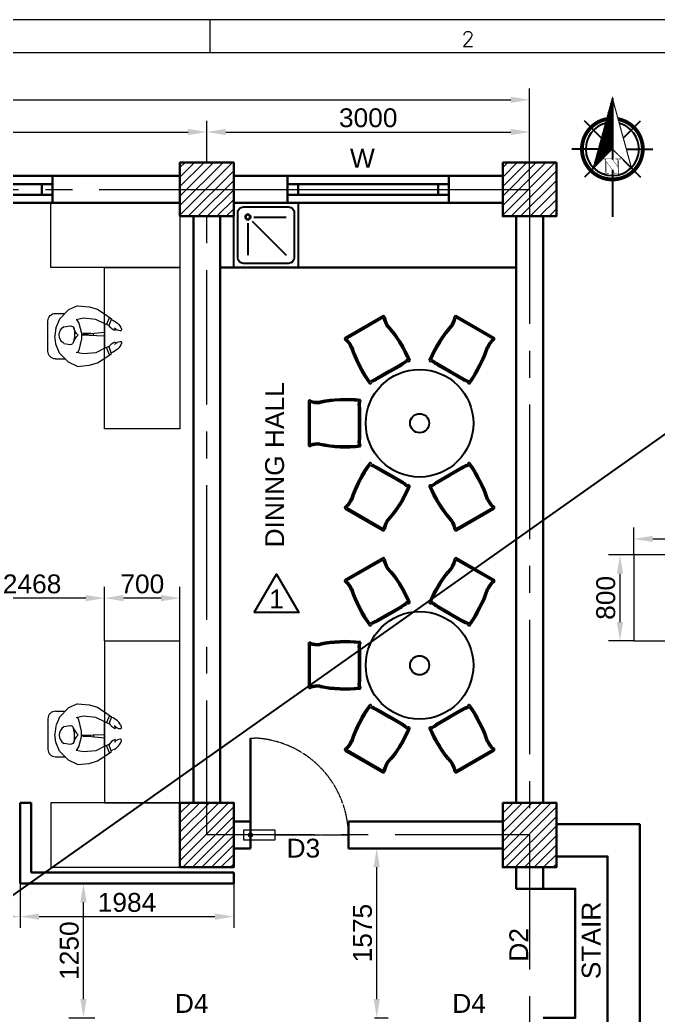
# Model space of a CAD drawing. Header units: millimetres. Extents: x 131588 to 160612, y -172852 to -151297.
# Drawn here: x 149172 to 155104, y -160547 to -151297 of the extents above; entities that cross this region are included whole.
import ezdxf
from ezdxf.enums import TextEntityAlignment as Align

# ---------------------------------------------------------------- set-up
doc = ezdxf.new("R2010")
doc.units = ezdxf.units.MM
doc.header["$MEASUREMENT"] = 0
doc.linetypes.add('CENTER', pattern=[2, 1.25, -0.25, 0.25, -0.25])
doc.linetypes.add('DASHED2', pattern=[0.375, 0.25, -0.125])
doc.layers.get('0').update_dxf_attribs({"color": 255, "lineweight": 25})
for name, color, linetype in [('ceco.net 1', 7, 'Continuous'), ('ceco.net 142', 7, 'Continuous'), ('ceco.net 367', 7, 'Continuous'), ('H', 7, 'Continuous')]:
    doc.layers.add(name, color=color, linetype=linetype)
for name, color, linetype, lineweight in [('CEN-1', 1, 'CENTER', 18), ('DIM', 7, 'Continuous', 20), ('DIMENSION', 84, 'Continuous', 15), ('DIMLINE', 10, 'Continuous', 18), ('GLASS', 145, 'Continuous', 5), ('MAIN', 3, 'Continuous', 30), ('MAIN-4', 6, 'Continuous', 30), ('SEC', 253, 'Continuous', 15), ('TEXT', 4, 'Continuous', 13), ('TEXT-1', 7, 'Continuous', 20)]:
    doc.layers.add(name, color=color, linetype=linetype, lineweight=lineweight)
doc.styles.add('ROMANS', font='romans.shx')
doc.styles.get("Standard").update_dxf_attribs({"font": ''})
doc.styles.get('Standard').set_extended_font_data('Arial')
doc.dimstyles.new('DIM-50', dxfattribs={"dimscale": 50, "dimtxt": 2.5, "dimasz": 2.5, "dimexe": 1.5, "dimexo": 0.05, "dimgap": 0.6, "dimtad": 1, "dimzin": 9, "dimdsep": 46, "dimtxsty": 'Standard', "dimcen": 0, "dimclrd": 32, "dimclre": 32, "dimadec": 0, "dimazin": 0, "dimtp": 0.1, "dimtm": 0.1, "dimtfac": 0.71, "dimtofl": 0, "dimtmove": 1, "dimatfit": 3, "dimfxl": 1, "dimtolj": 1, "dimtzin": 7, "dimlwd": -1, "dimlwe": -1, "dimarcsym": 1})
doc.dimstyles.new('DIM-50$0', dxfattribs={"dimscale": 50, "dimtxt": 2.5, "dimasz": 2.5, "dimexe": 1.5, "dimexo": 0.05, "dimgap": 0.6, "dimtad": 1, "dimzin": 9, "dimdsep": 46, "dimtxsty": 'Standard', "dimcen": 0, "dimclrd": 32, "dimclre": 32, "dimadec": 0, "dimazin": 0, "dimtp": 0.1, "dimtm": 0.1, "dimtfac": 0.71, "dimtofl": 0, "dimtmove": 1, "dimatfit": 3, "dimfxl": 1, "dimtolj": 1, "dimtzin": 7, "dimlwd": -1, "dimlwe": -1, "dimarcsym": 1})

# ---------------------------------------------------------------- blocks, each defined once
blk = doc.blocks.new('*D521')
at = {"layer": 'Defpoints', "color": 0, "ltscale": 100, "transparency": 16777216}
for p in [(150909.6, -152338.7), (145241.6, -152622.3), (150909.6, -152622.3)]:
    blk.add_point(p, dxfattribs=at)
at = {"layer": 'DIMLINE', "color": 32, "linetype": 'ByBlock', "ltscale": 100, "transparency": 16777216}
for p, q in [((145241.6, -152618.8), (145241.6, -152233.7)), ((150909.6, -152618.8), (150909.6, -152233.7)), ((145416.6, -152338.7), (150734.6, -152338.7))]:
    blk.add_line(p, q, dxfattribs=at)
at = {"layer": 'DIMLINE', "color": 32, "ltscale": 100, "transparency": 16777216}
for points in [[(145416.6, -152309.5), (145416.6, -152367.9), (145241.6, -152338.7)], [(150734.6, -152309.5), (150734.6, -152367.9), (150909.6, -152338.7)]]:
    blk.add_solid(points, dxfattribs=at)
at = {"layer": 'DIMLINE', "color": 0, "ltscale": 100, "transparency": 16777216, "insert": (148075.6, -152207.4), "char_height": 175, "attachment_point": 5}
blk.add_mtext('\\A1;5668', dxfattribs=at)
blk = doc.blocks.new('*D522')
at = {"layer": 'Defpoints', "color": 0, "ltscale": 100, "transparency": 16777216}
for p in [(153909.6, -152338.7), (150909.6, -152622.3), (153909.6, -152622.3)]:
    blk.add_point(p, dxfattribs=at)
at = {"layer": 'DIMLINE', "color": 32, "linetype": 'ByBlock', "ltscale": 100, "transparency": 16777216}
for p, q in [((150909.6, -152618.8), (150909.6, -152233.7)), ((153909.6, -152618.8), (153909.6, -152233.7)), ((151084.6, -152338.7), (153734.6, -152338.7))]:
    blk.add_line(p, q, dxfattribs=at)
at = {"layer": 'DIMLINE', "color": 32, "ltscale": 100, "transparency": 16777216}
for points in [[(151084.6, -152309.5), (151084.6, -152367.9), (150909.6, -152338.7)], [(153734.6, -152309.5), (153734.6, -152367.9), (153909.6, -152338.7)]]:
    blk.add_solid(points, dxfattribs=at)
at = {"layer": 'DIMLINE', "color": 0, "ltscale": 100, "transparency": 16777216, "insert": (152409.6, -152207.3), "char_height": 175, "attachment_point": 5}
blk.add_mtext('\\A1;3000', dxfattribs=at)
blk = doc.blocks.new('A4 SHEET')
at = {"layer": 'DIM'}
for p, q in [((15345.06, 1232.71), (13489.34, 1232.71)), ((14726.49, 1232.71), (14726.49, 1213.41)), ((13509.22, 1213.41), (15322.97, 1213.41))]:
    blk.add_line(p, q, dxfattribs=at)
at = {"layer": 'DIM', "style": 'ROMANS'}
blk.add_text('2', height=8.84, dxfattribs=at).set_placement((14876.18, 1214.33), align=Align.BOTTOM_LEFT)
blk = doc.blocks.new('*D538')
at = {"layer": 'Defpoints', "color": 0, "ltscale": 100, "transparency": 16777216}
for p in [(153909.6, -152039.3), (133909.6, -152872.3), (153909.6, -152872.3)]:
    blk.add_point(p, dxfattribs=at)
at = {"layer": 'DIMLINE', "color": 32, "linetype": 'ByBlock', "ltscale": 100, "transparency": 16777216}
for p, q in [((133909.6, -152868.8), (133909.6, -151934.3)), ((153909.6, -152868.8), (153909.6, -151934.3)), ((134084.6, -152039.3), (153734.6, -152039.3))]:
    blk.add_line(p, q, dxfattribs=at)
at = {"layer": 'DIMLINE', "color": 32, "ltscale": 100, "transparency": 16777216}
for points in [[(134084.6, -152010.1), (134084.6, -152068.5), (133909.6, -152039.3)], [(153734.6, -152010.1), (153734.6, -152068.5), (153909.6, -152039.3)]]:
    blk.add_solid(points, dxfattribs=at)
at = {"layer": 'DIMLINE', "color": 0, "ltscale": 100, "transparency": 16777216, "insert": (143909.6, -151908), "char_height": 175, "attachment_point": 5}
blk.add_mtext('\\A1;20000', dxfattribs=at)
blk = doc.blocks.new('*X518')
at = {"color": 0}
for p, q in [((146.95, -410.95), (147.62, -410.29)), ((147.15, -410.22), (147.62, -409.76)), ((147.35, -409.49), (147.62, -409.23)), ((147.55, -408.76), (147.62, -408.7)), ((145.96, -414.6), (147.62, -412.94)), ((146.16, -413.87), (147.62, -412.41)), ((146.36, -413.14), (147.62, -411.88)), ((146.55, -412.41), (147.62, -411.35)), ((146.75, -411.68), (147.62, -410.82)), ((144.96, -418.25), (147.62, -415.59)), ((145.16, -417.52), (147.62, -415.06)), ((145.36, -416.79), (147.62, -414.53)), ((145.56, -416.06), (147.62, -414)), ((145.76, -415.33), (147.62, -413.47)), ((143.96, -421.9), (147.62, -418.24)), ((144.16, -421.17), (147.62, -417.71)), ((144.36, -420.44), (147.62, -417.18)), ((144.56, -419.71), (147.62, -416.65)), ((144.76, -418.98), (147.62, -416.12)), ((142.96, -425.55), (147.62, -420.89)), ((143.16, -424.82), (147.62, -420.36)), ((143.36, -424.09), (147.62, -419.83)), ((143.56, -423.36), (147.62, -419.3)), ((143.76, -422.63), (147.62, -418.77)), ((142.76, -426.28), (147.62, -421.42))]:
    blk.add_line(p, q, dxfattribs=at)
blk = doc.blocks.new('*D547')
at = {"layer": 'Defpoints', "color": 0, "ltscale": 100, "transparency": 16777216}
for p in [(156379.2, -156120.7), (154879.2, -156268.8), (156379.2, -156268.8)]:
    blk.add_point(p, dxfattribs=at)
at = {"layer": 'DIMLINE', "color": 32, "linetype": 'ByBlock', "ltscale": 100, "transparency": 16777216}
for p, q in [((154879.2, -156265.3), (154879.2, -156015.7)), ((156379.2, -156265.3), (156379.2, -156015.7)), ((155054.2, -156120.7), (156204.2, -156120.7))]:
    blk.add_line(p, q, dxfattribs=at)
at = {"layer": 'DIMLINE', "color": 32, "ltscale": 100, "transparency": 16777216}
for points in [[(155054.2, -156091.5), (155054.2, -156149.8), (154879.2, -156120.7)], [(156204.2, -156091.5), (156204.2, -156149.8), (156379.2, -156120.7)]]:
    blk.add_solid(points, dxfattribs=at)
at = {"layer": 'DIMLINE', "color": 0, "ltscale": 100, "transparency": 16777216, "insert": (155629.2, -155989.3), "char_height": 175, "attachment_point": 5}
blk.add_mtext('\\A1;1500', dxfattribs=at)
blk = doc.blocks.new('*D548')
at = {"layer": 'Defpoints', "color": 0, "ltscale": 100, "transparency": 16777216}
for p in [(154879.2, -156268.8), (154749.9, -157068.8), (154879.2, -157068.8)]:
    blk.add_point(p, dxfattribs=at)
at = {"layer": 'DIMLINE', "color": 32, "linetype": 'ByBlock', "ltscale": 100, "transparency": 16777216}
for p, q in [((154875.7, -156268.8), (154644.9, -156268.8)), ((154749.9, -156443.8), (154749.9, -156893.8)), ((154875.7, -157068.8), (154644.9, -157068.8))]:
    blk.add_line(p, q, dxfattribs=at)
at = {"layer": 'DIMLINE', "color": 32, "ltscale": 100, "transparency": 16777216}
for points in [[(154720.7, -156443.8), (154779.1, -156443.8), (154749.9, -156268.8)], [(154720.7, -156893.8), (154779.1, -156893.8), (154749.9, -157068.8)]]:
    blk.add_solid(points, dxfattribs=at)
at = {"layer": 'DIMLINE', "color": 0, "ltscale": 100, "transparency": 16777216, "insert": (154618.5, -156668.8), "char_height": 175, "attachment_point": 5, "rotation": 90}
blk.add_mtext('\\A1;800', dxfattribs=at)
blk = doc.blocks.new('rr')
at = {"layer": 'TEXT', "color": 7}
for p, q in [((298029.1, -105617.9), (298123, -105617.9)), ((298149.9, -105587.7), (298068.3, -105672.4)), ((298235, -105548.2), (298149.9, -105587.7)), ((298235, -105548.2), (298341.6, -105557.9)), ((298341.6, -105557.9), (298418.6, -105581.4)), ((298418.6, -105581.4), (298506.5, -105637.9)), ((297958.6, -105688.4), (297958.6, -105970.4)), ((298068.3, -105672.4), (298033.7, -105754.1)), ((298289.8, -105664.6), (298220.6, -105678.7)), ((298246.6, -105697.8), (298234.7, -105675.9)), ((298270.2, -105803), (298246.6, -105697.8)), ((298406, -105675.6), (298289.8, -105664.6)), ((298487.7, -105716.4), (298406, -105675.6)), ((298486.5, -105944.6), (298486.5, -105715.8)), ((298525.4, -105733.7), (298487.7, -105716.4)), ((298532, -105656.1), (298504, -105723.9)), ((298506.5, -105637.9), (298550.5, -105669.3)), ((298550.5, -105669.3), (298525.4, -105733.7)), ((298033.7, -105756.4), (298023.5, -105832.5)), ((298108.2, -105761), (298170.1, -105750.9)), ((298170.1, -105750.9), (298189.2, -105757.2)), ((298270.2, -105856.3), (298270.2, -105803)), ((298033.7, -105908.6), (298023.5, -105832.5)), ((298068.3, -105987.9), (298033.7, -105906.3)), ((298246.6, -105948.9), (298270.2, -105856.3)), ((298270.2, -105841.1), (298486.5, -105833.1)), ((298270.2, -105843.2), (298486.5, -105865.6)), ((298358.6, -105852.9), (298285, -105852.9)), ((298381.6, -105837), (298381.6, -105854.8)), ((298150, -106072.7), (298068.3, -105987.9)), ((298108.2, -105915.2), (298170.1, -105925.3)), ((298170.1, -105925.3), (298197.6, -105916.1)), ((298289.8, -105995.8), (298220.6, -105981.7)), ((298224.9, -105982.5), (298246.6, -105948.9)), ((298406, -105984.8), (298289.8, -105995.8)), ((298487.7, -105944), (298406, -105984.8)), ((298525.4, -105926.7), (298487.7, -105944)), ((298532, -106004.3), (298504, -105936.5)), ((298506.5, -106022.5), (298550.5, -105991.1)), ((298550.5, -105991.1), (298525.4, -105926.7)), ((298029.1, -106040.8), (298117, -106040.8)), ((298235, -106112.1), (298150, -106072.7)), ((298341.6, -106102.5), (298418.6, -106079)), ((298418.6, -106079), (298506.5, -106022.5)), ((298235, -106112.1), (298341.6, -106102.5))]:
    blk.add_line(p, q, dxfattribs=at)
for centre, major_axis, start_param, end_param in [((298029.1, -105688.4), (49.8, 49.8), 0.785398, 2.356194), ((298619.9, -105679.3), (73.6, 73.6), 2.838638, 3.585677), ((298505.1, -105816.7), (104.9, 104.9), -0.421869, 0.489767), ((298154.8, -105840.4), (63.7, -63.7), 2.898963, 4.955018), ((297965.9, -105848.8), (170.6, 170.6), -1.068373, -0.39635), ((298370.9, -105697.4), (135.1, 135.1), 2.703582, 3.183333), ((298571.7, -105768), (11.6, 11.6), -1.392775, 0.371356), ((298637.4, -105702), (55.2, 55.2), 3.067512, 3.856448), ((298632.8, -105768.2), (8.31, 8.31), 3.856448, 5.861316), ((298314.8, -105930.8), (83.5, 83.5), 1.454362, 2.231901), ((298619, -105978.6), (73.6, -73.6), 2.697508, 3.444547), ((298504.2, -105841.1), (104.9, -104.9), 5.793418, 6.705054), ((298636.5, -105955.9), (55.2, -55.2), 2.426738, 3.215673), ((298570.7, -105889.9), (11.6, -11.6), 5.911829, 7.67596), ((298631.8, -105889.7), (8.31, -8.31), 0.421869, 2.426738), ((298029.1, -105970.4), (49.8, -49.8), 3.926991, 5.497787)]:
    blk.add_ellipse(centre, major_axis=major_axis, ratio=1, start_param=start_param, end_param=end_param, dxfattribs=at)
blk = doc.blocks.new('*D556')
at = {"layer": 'Defpoints', "color": 0, "ltscale": 100, "transparency": 16777216}
for p in [(148275.6, -159322.3), (149175.6, -159322.3), (149175.6, -159631.5)]:
    blk.add_point(p, dxfattribs=at)
at = {"layer": 'DIMLINE', "color": 32, "linetype": 'ByBlock', "ltscale": 100, "transparency": 16777216}
for p, q in [((148275.6, -159325.8), (148275.6, -159736.5)), ((149175.6, -159325.8), (149175.6, -159736.5)), ((148450.6, -159631.5), (149000.6, -159631.5))]:
    blk.add_line(p, q, dxfattribs=at)
at = {"layer": 'DIMLINE', "color": 32, "ltscale": 100, "transparency": 16777216}
for points in [[(148450.6, -159602.3), (148450.6, -159660.7), (148275.6, -159631.5)], [(149000.6, -159602.3), (149000.6, -159660.7), (149175.6, -159631.5)]]:
    blk.add_solid(points, dxfattribs=at)
at = {"layer": 'DIMLINE', "color": 0, "ltscale": 100, "transparency": 16777216, "insert": (148725.6, -159500.1), "char_height": 175, "attachment_point": 5}
blk.add_mtext('\\A1;900', dxfattribs=at)
blk = doc.blocks.new('*D561')
at = {"layer": 'Defpoints', "color": 0, "ltscale": 100, "transparency": 16777216}
for p in [(149175.6, -159322.3), (151159.6, -159322.3), (151159.6, -159631.5)]:
    blk.add_point(p, dxfattribs=at)
at = {"layer": 'DIMLINE', "color": 32, "linetype": 'ByBlock', "ltscale": 100, "transparency": 16777216}
for p, q in [((149175.6, -159325.8), (149175.6, -159736.5)), ((151159.6, -159325.8), (151159.6, -159736.5)), ((149350.6, -159631.5), (150984.6, -159631.5))]:
    blk.add_line(p, q, dxfattribs=at)
at = {"layer": 'DIMLINE', "color": 32, "ltscale": 100, "transparency": 16777216}
for points in [[(149350.6, -159602.3), (149350.6, -159660.7), (149175.6, -159631.5)], [(150984.6, -159602.3), (150984.6, -159660.7), (151159.6, -159631.5)]]:
    blk.add_solid(points, dxfattribs=at)
at = {"layer": 'DIMLINE', "color": 0, "ltscale": 100, "transparency": 16777216, "insert": (150167.6, -159500.1), "char_height": 175, "attachment_point": 5}
blk.add_mtext('\\A1;1984', dxfattribs=at)
blk = doc.blocks.new('*D564')
at = {"layer": 'Defpoints', "color": 0, "ltscale": 100, "transparency": 16777216}
for p in [(149959.6, -156670.9), (149959.6, -157072.3), (150659.6, -157072.3)]:
    blk.add_point(p, dxfattribs=at)
at = {"layer": 'DIMLINE', "color": 32, "linetype": 'ByBlock', "ltscale": 100, "transparency": 16777216}
for p, q in [((149959.6, -157068.8), (149959.6, -156565.9)), ((150659.6, -157068.8), (150659.6, -156565.9)), ((150484.6, -156670.9), (150134.6, -156670.9))]:
    blk.add_line(p, q, dxfattribs=at)
at = {"layer": 'DIMLINE', "color": 32, "ltscale": 100, "transparency": 16777216}
for points in [[(150134.6, -156641.7), (150134.6, -156700.1), (149959.6, -156670.9)], [(150484.6, -156641.7), (150484.6, -156700.1), (150659.6, -156670.9)]]:
    blk.add_solid(points, dxfattribs=at)
at = {"layer": 'DIMLINE', "color": 0, "ltscale": 100, "transparency": 16777216, "insert": (150309.6, -156539.6), "char_height": 175, "attachment_point": 5}
blk.add_mtext('\\A1;700', dxfattribs=at)
blk = doc.blocks.new('*D565')
at = {"layer": 'Defpoints', "color": 0, "ltscale": 100, "transparency": 16777216}
for p in [(147491.6, -156670.9), (147491.6, -157072.3), (149959.6, -157072.3)]:
    blk.add_point(p, dxfattribs=at)
at = {"layer": 'DIMLINE', "color": 32, "linetype": 'ByBlock', "ltscale": 100, "transparency": 16777216}
for p, q in [((147491.6, -157068.8), (147491.6, -156565.9)), ((149959.6, -157068.8), (149959.6, -156565.9)), ((149784.6, -156670.9), (147666.6, -156670.9))]:
    blk.add_line(p, q, dxfattribs=at)
at = {"layer": 'DIMLINE', "color": 32, "ltscale": 100, "transparency": 16777216}
for points in [[(147666.6, -156641.7), (147666.6, -156700.1), (147491.6, -156670.9)], [(149784.6, -156641.7), (149784.6, -156700.1), (149959.6, -156670.9)]]:
    blk.add_solid(points, dxfattribs=at)
at = {"layer": 'DIMLINE', "color": 0, "ltscale": 100, "transparency": 16777216, "insert": (149285.1, -156539.6), "char_height": 175, "attachment_point": 5}
blk.add_mtext('\\A1;2468', dxfattribs=at)
blk = doc.blocks.new('gd1')
at = {"layer": 'GLASS', "color": 4, "linetype": 'DASHED2', "ltscale": 0.001}
blk.add_line((345380.4, -498507.9), (345380.4, -497801.8), dxfattribs=at)
at = {"layer": 'GLASS'}
for p, q in [((345331.4, -498507.9), (345429.4, -498507.9)), ((345331.4, -498801.8), (345331.4, -498507.9)), ((345429.4, -498507.9), (345429.4, -498801.8)), ((345429.4, -498801.8), (345331.4, -498801.8))]:
    blk.add_line(p, q, dxfattribs=at)
at = {"layer": 'GLASS', "color": 4}
for p, q in [((344453.9, -498744), (344453.9, -498702.2)), ((345453.9, -498732), (344453.9, -498732)), ((345453.9, -498744), (344453.9, -498744)), ((345453.9, -498744), (345453.9, -498732.3))]:
    blk.add_line(p, q, dxfattribs=at)
at = {"layer": 'GLASS', "color": 4, "linetype": 'DASHED2'}
blk.add_ellipse((345430.5, -498780.7), major_axis=(-687, 717.8), ratio=0.969274, start_param=-0.727797, end_param=0.74268, dxfattribs=at)
at = {"layer": 'GLASS', "extrusion": (8.38188e-23, -2.79396e-23, -1)}
blk.add_ellipse((345379.9, -498739.7), major_axis=(-13.9, 13.9), ratio=1, start_param=6.283185307179586, end_param=12.56637061435917, dxfattribs=at)
blk = doc.blocks.new('*D590')
at = {"layer": 'Defpoints', "color": 0, "ltscale": 100, "transparency": 16777216}
for p in [(149622.2, -159322.3), (149762.8, -159322.3), (149622.2, -160572.3, 0)]:
    blk.add_point(p, dxfattribs=at)
at = {"layer": 'DIMLINE', "color": 32, "linetype": 'ByBlock', "ltscale": 100, "transparency": 16777216}
for p, q in [((149625.7, -159322.3), (149867.8, -159322.3)), ((149762.8, -160397.3), (149762.8, -159497.3)), ((149625.7, -160572.3), (149867.8, -160572.3))]:
    blk.add_line(p, q, dxfattribs=at)
at = {"layer": 'DIMLINE', "color": 32, "ltscale": 100, "transparency": 16777216}
for points in [[(149733.6, -159497.3), (149792, -159497.3), (149762.8, -159322.3)], [(149733.6, -160397.3), (149792, -160397.3), (149762.8, -160572.3)]]:
    blk.add_solid(points, dxfattribs=at)
at = {"layer": 'DIMLINE', "color": 0, "ltscale": 100, "transparency": 16777216, "insert": (149631.4, -159947.3), "char_height": 175, "attachment_point": 5, "rotation": 90}
blk.add_mtext('\\A1;1250', dxfattribs=at)
blk = doc.blocks.new('*D591')
at = {"layer": 'Defpoints', "color": 0, "ltscale": 100, "transparency": 16777216}
for p in [(152465.7, -158997.3), (152488.9, -158997.3), (152465.7, -160572.3)]:
    blk.add_point(p, dxfattribs=at)
at = {"layer": 'DIMLINE', "color": 32, "linetype": 'ByBlock', "ltscale": 100, "transparency": 16777216}
for p, q in [((152469.2, -158997.3), (152593.9, -158997.3)), ((152488.9, -160397.3), (152488.9, -159172.3)), ((152469.2, -160572.3), (152593.9, -160572.3))]:
    blk.add_line(p, q, dxfattribs=at)
at = {"layer": 'DIMLINE', "color": 32, "ltscale": 100, "transparency": 16777216}
for points in [[(152459.7, -159172.3), (152518.1, -159172.3), (152488.9, -158997.3)], [(152459.7, -160397.3), (152518.1, -160397.3), (152488.9, -160572.3)]]:
    blk.add_solid(points, dxfattribs=at)
at = {"layer": 'DIMLINE', "color": 0, "ltscale": 100, "transparency": 16777216, "insert": (152357.5, -159784.8), "char_height": 175, "attachment_point": 5, "rotation": 90}
blk.add_mtext('\\A1;1575', dxfattribs=at)

msp = doc.modelspace()

# ---------------------------------------------------------------- hatches: boundary and pattern name
at = {"layer": 'SEC', "ltscale": 100}
h = msp.add_hatch(dxfattribs=at)
h.set_pattern_fill('ANSI31', color=8, scale=500)
h.set_pattern_definition([(45, (83442.82, -133707.57), (-44.194174, 44.194174), [])])
h.paths.add_polyline_path([(150659.578, -152622.294), (151159.578, -152622.294), (151159.578, -153122.294), (150659.578, -153122.294)])
h = msp.add_hatch(dxfattribs=at)
h.set_pattern_fill('ANSI31', color=8, scale=500)
h.set_pattern_definition([(45, (86442.82, -133707.57), (-44.194174, 44.194174), [])])
h.paths.add_polyline_path([(153659.578, -152622.294), (154159.578, -152622.294), (154159.578, -153122.294), (153659.578, -153122.294)])
h = msp.add_hatch(dxfattribs=at)
h.set_pattern_fill('ANSI31', color=8, scale=500)
h.set_pattern_definition([(45, (83442.82, -139707.57), (-44.194174, 44.194174), [])])
h.paths.add_polyline_path([(150659.578, -158572.294), (151159.578, -158572.294), (151159.578, -159172.294), (150659.578, -159172.294)])
h = msp.add_hatch(dxfattribs=at)
h.set_pattern_fill('ANSI31', color=8, scale=500)
h.set_pattern_definition([(45, (86442.82, -139707.57), (-44.194174, 44.194174), [])])
h.paths.add_polyline_path([(153659.578, -158572.294), (154159.578, -158572.294), (154159.578, -159172.294), (153659.578, -159172.294)])

# ---------------------------------------------------------------- linework, layer by layer
at = {"layer": 'ceco.net 1'}
for p, q in [((154679.41, -152023.482), (154679.41, -152592.724)), ((154577.783, -152394.9), (154418.829, -152235.945)), ((154781.037, -152394.9), (154939.992, -152235.945)), ((154549.899, -152496.527), (154303.796, -152496.527)), ((154808.922, -152496.527), (155055.025, -152496.527)), ((154577.783, -152598.153), (154418.829, -152757.108)), ((154781.037, -152598.153), (154939.992, -152757.108)), ((154679.41, -152690.794), (154679.41, -153127.011))]:
    msp.add_line(p, q, dxfattribs=at)
for points, const_width in [([(154502.076, -152671.834), (154679.41, -152023.482), (154856.255, -152669.798), (154679.41, -152496.527), (154502.076, -152671.834)], 10.611), ([(154624.612, -152706.335), (154624.612, -152708.745), (154624.797, -152711.155), (154625.168, -152713.193), (154625.538, -152714.862), (154626.094, -152716.53), (154626.65, -152717.827), (154627.392, -152718.754), (154628.133, -152719.496), (154629.06, -152720.052), (154630.357, -152720.422), (154631.84, -152720.978), (154633.694, -152721.349), (154635.918, -152721.72), (154638.328, -152722.09), (154641.108, -152722.276), (154644.074, -152722.276), (154644.074, -152727.836), (154596.809, -152727.836), (154596.809, -152722.276), (154598.106, -152722.276), (154600.701, -152722.276), (154603.111, -152722.09), (154605.335, -152721.72), (154607.374, -152721.349), (154609.042, -152720.978), (154610.525, -152720.422), (154611.822, -152720.052), (154612.749, -152719.496), (154613.676, -152718.754), (154614.602, -152717.827), (154615.344, -152716.53), (154615.9, -152715.047), (154616.456, -152713.193), (154616.827, -152711.34), (154617.012, -152709.116), (154617.012, -152706.891), (154617.012, -152590.675), (154596.809, -152590.675), (154596.809, -152585.114), (154673.915, -152585.114), (154730.263, -152663.148), (154730.263, -152607.542), (154730.263, -152604.947), (154730.077, -152602.723), (154729.707, -152600.684), (154729.336, -152598.831), (154728.965, -152597.162), (154728.224, -152595.865), (154727.668, -152594.938), (154726.926, -152594.197), (154725.814, -152593.455), (154724.332, -152592.714), (154722.663, -152592.158), (154720.81, -152591.602), (154718.586, -152591.231), (154716.176, -152590.86), (154713.581, -152590.675), (154710.801, -152590.675), (154710.245, -152590.675), (154710.245, -152585.114), (154757.51, -152585.114), (154757.51, -152590.675), (154756.027, -152590.675), (154753.432, -152590.675), (154751.208, -152590.86), (154748.984, -152591.231), (154746.945, -152591.602), (154745.276, -152591.972), (154743.794, -152592.529), (154742.496, -152593.085), (154741.569, -152593.641), (154740.828, -152594.567), (154740.087, -152595.68), (154739.531, -152597.162), (154738.974, -152598.645), (154738.604, -152600.499), (154738.233, -152602.723), (154738.048, -152604.947), (154738.048, -152607.542), (154738.048, -152727.836), (154705.982, -152727.836), (154624.612, -152614.4), (154624.612, -152706.335), (154624.612, -152706.335)], 3.537)]:
    msp.add_lwpolyline(points, dxfattribs=dict(at, const_width=const_width))
at = {"layer": 'ceco.net 1', "const_width": 35.369}
for points in [[(154396.46, -152496.527, 1), (154962.361, -152496.527, 0.35941495), (154733.028, -152218.702, 1)], [(154625.793, -152218.702, 0.35941495), (154396.46, -152496.527, 1)]]:
    msp.add_lwpolyline(points, format="xyb", dxfattribs=at)
at = {"layer": 'ceco.net 1'}
for start, end in [(105.026959, 180), (360, 74.973041), (180, 360)]:
    msp.add_arc((154679.41, -152496.527), 247.582, start, end, dxfattribs=at)
at = {"layer": 'ceco.net 142'}
for p, q in [((152544.445, -154049.767), (152196.458, -154250.677)), ((152549.111, -154063.874), (152206.342, -154261.772)), ((153568.361, -154261.772), (153225.591, -154063.874)), ((153578.245, -154250.677), (153230.258, -154049.767)), ((151853.551, -154844.609), (151853.551, -155246.43)), ((151868.102, -154847.621), (151868.102, -155243.417)), ((152196.458, -155840.361), (152544.445, -156041.271)), ((152206.342, -155829.266), (152549.111, -156027.164)), ((153225.591, -156027.164), (153568.361, -155829.266)), ((153230.258, -156041.271), (153578.245, -155840.361)), ((152544.445, -156299.767), (152196.458, -156500.677)), ((152549.111, -156313.874), (152206.342, -156511.772)), ((153568.361, -156511.772), (153225.591, -156313.874)), ((153578.245, -156500.677), (153230.258, -156299.767)), ((151853.551, -157094.609), (151853.551, -157496.43)), ((151868.102, -157097.621), (151868.102, -157493.417)), ((152206.342, -158079.266), (152549.111, -158277.164)), ((153225.591, -158277.164), (153568.361, -158079.266)), ((152196.458, -158090.361), (152544.445, -158291.271)), ((153230.258, -158291.271), (153578.245, -158090.361))]:
    msp.add_line(p, q, dxfattribs=at)
for points in [[(152492.454, -154621.627), (152605.076, -154556.604), (152717.699, -154491.582)], [(152499.729, -154634.228), (152612.351, -154569.205), (152724.974, -154504.183)], [(153049.729, -154504.183), (153162.351, -154569.205), (153274.974, -154634.228)], [(153057.004, -154491.582), (153169.627, -154556.604), (153282.249, -154621.627)], [(152322.801, -155175.565), (152322.801, -155045.519), (152322.801, -154915.474)], [(152337.351, -155175.565), (152337.351, -155045.519), (152337.351, -154915.474)], [(152717.699, -155599.457), (152605.076, -155534.434), (152492.454, -155469.412)], [(152724.974, -155586.856), (152612.351, -155521.833), (152499.729, -155456.811)], [(153274.974, -155456.811), (153162.351, -155521.833), (153049.729, -155586.856)], [(153282.249, -155469.412), (153169.627, -155534.434), (153057.004, -155599.457)], [(152492.454, -156871.627), (152605.076, -156806.604), (152717.699, -156741.582)], [(152499.729, -156884.228), (152612.351, -156819.205), (152724.974, -156754.183)], [(153049.729, -156754.183), (153162.351, -156819.205), (153274.974, -156884.228)], [(153057.004, -156741.582), (153169.627, -156806.604), (153282.249, -156871.627)], [(152322.801, -157425.565), (152322.801, -157295.519), (152322.801, -157165.474)], [(152337.351, -157425.565), (152337.351, -157295.519), (152337.351, -157165.474)], [(152724.974, -157836.856), (152612.351, -157771.833), (152499.729, -157706.811)], [(153274.974, -157706.811), (153162.351, -157771.833), (153049.729, -157836.856)], [(152717.699, -157849.457), (152605.076, -157784.434), (152492.454, -157719.412)], [(153282.249, -157719.412), (153169.627, -157784.434), (153057.004, -157849.457)]]:
    msp.add_lwpolyline(points, dxfattribs=at)
for centre, radius in [((152887.351, -155045.519), 500), ((152887.351, -155045.519), 88.798), ((152887.351, -157295.519), 500), ((152887.351, -157295.519), 88.798)]:
    msp.add_circle(centre, radius, dxfattribs=at)
for centre, radius, start, end in [((152550.778, -154060.661), 12.601, 358.5000674, 120.1707765), ((152775.233, -154015.828), 231.169, 191.9958305, 215.6450433), ((152775.233, -154015.828), 216.619, 192.0338819, 215.4486706), ((152999.47, -154015.828), 216.619, 324.5513295, 347.9661181), ((152999.47, -154015.828), 231.169, 324.3549566, 348.0041688), ((153223.925, -154060.661), 12.601, 59.8292234, 181.4999325), ((151715.365, -154924.8), 1166.136, 23.7158847, 41.6017799), ((151715.365, -154924.8), 1180.686, 23.163747, 41.5643299), ((154059.338, -154924.8), 1180.686, 138.4356701, 156.836253), ((154059.338, -154924.8), 1166.136, 138.3982201, 156.284115), ((152202.726, -154261.609), 12.601, 119.8292234, 241.4999325), ((152051.672, -154433.576), 216.619, 24.5513295, 47.9661181), ((152051.672, -154433.576), 231.169, 24.3549566, 48.0041688), ((153723.031, -154433.576), 231.169, 131.9958305, 155.6450433), ((153723.031, -154433.576), 216.619, 132.0338819, 155.4486706), ((153571.977, -154261.609), 12.601, 298.5000674, 60.1707765), ((153368.798, -153970.189), 1180.686, 198.4356701, 216.836253), ((153368.798, -153970.189), 1166.136, 198.3982201, 216.284115), ((152405.904, -153970.189), 1166.136, 323.7158847, 341.6017799), ((152405.904, -153970.189), 1180.686, 323.163747, 341.5643299), ((152480.404, -154090.141), 466.328, 300.569918, 306.8898655), ((152480.404, -154090.141), 480.879, 300.569918, 307.0295707), ((152778.979, -154482.052), 26.583, 81.2531455, 134.5467157), ((152778.979, -154482.052), 12.033, 93.4625004, 138.2463947), ((152782.289, -154448.208), 22.203, 259.5236201, 326.8038743), ((152992.413, -154448.208), 22.203, 213.1961257, 280.4763799), ((152995.724, -154482.052), 26.583, 45.4532843, 98.7468312), ((152995.724, -154482.052), 12.033, 41.7536054, 86.5374996), ((153294.299, -154090.141), 480.879, 232.9704293, 239.430082), ((153294.299, -154090.141), 466.328, 233.1101345, 239.430082), ((152453.561, -154669.932), 26.583, 105.4532843, 158.7468312), ((152453.561, -154669.932), 12.033, 101.7536054, 146.5374996), ((152263.444, -154215.404), 466.328, 293.1101345, 299.430082), ((152263.444, -154215.404), 480.879, 292.9704293, 299.430082), ((153511.259, -154215.404), 480.879, 240.569918, 247.0295707), ((153511.259, -154215.404), 466.328, 240.569918, 246.8898655), ((153321.142, -154669.932), 12.033, 33.4625004, 78.2463947), ((153321.142, -154669.932), 26.583, 21.2531455, 74.5467157), ((152422.596, -154655.877), 22.203, 273.1961257, 340.4763799), ((153352.107, -154655.877), 22.203, 199.5236201, 266.8038743), ((151866.152, -154844.571), 12.601, 58.5000674, 180.1707765), ((151939.553, -154627.771), 231.169, 251.9958305, 275.6450433), ((151939.553, -154627.771), 216.619, 252.0338819, 275.4486706), ((152196.812, -156000.13), 1180.686, 83.163747, 101.5643299), ((152196.812, -156000.13), 1166.136, 83.7158847, 101.6017799), ((152345.188, -154857.639), 26.583, 141.2531455, 194.5467157), ((152317.534, -154837.85), 22.203, 319.5236201, 26.8038743), ((151856.496, -154920.257), 466.328, 0.569918, 6.8898655), ((152345.188, -154857.639), 12.033, 153.4625004, 198.2463947), ((151856.496, -154920.257), 480.879, 0.569918, 7.0295707), ((151856.496, -155170.781), 466.328, 353.1101345, 359.430082), ((151856.496, -155170.781), 480.879, 352.9704293, 359.430082), ((151866.152, -155246.467), 12.601, 179.8292234, 301.4999325), ((151939.553, -155463.267), 231.169, 84.3549566, 108.0041688), ((151939.553, -155463.267), 216.619, 84.5513295, 107.9661181), ((152196.812, -154090.909), 1180.686, 258.4356701, 276.836253), ((152196.812, -154090.909), 1166.136, 258.3982201, 276.284115), ((152345.188, -155233.4), 26.583, 165.4532843, 218.7468312), ((152345.188, -155233.4), 12.033, 161.7536054, 206.5374996), ((152317.534, -155253.188), 22.203, 333.1961257, 40.4763799), ((153368.798, -156120.849), 1180.686, 143.163747, 161.5643299), ((153368.798, -156120.849), 1166.136, 143.7158847, 161.6017799), ((152422.596, -155435.161), 22.203, 19.5236201, 86.8038743), ((152453.561, -155421.106), 26.583, 201.2531455, 254.5467157), ((152453.561, -155421.106), 12.033, 213.4625004, 258.2463947), ((152263.444, -155875.635), 466.328, 60.569918, 66.8898655), ((152263.444, -155875.635), 480.879, 60.569918, 67.0295707), ((153511.259, -155875.635), 480.879, 112.9704293, 119.430082), ((153511.259, -155875.635), 466.328, 113.1101345, 119.430082), ((153321.142, -155421.106), 12.033, 281.7536054, 326.5374996), ((153321.142, -155421.106), 26.583, 285.4532843, 338.7468312), ((153352.107, -155435.161), 22.203, 93.1961257, 160.4763799), ((152405.904, -156120.849), 1166.136, 18.3982201, 36.284115), ((152405.904, -156120.849), 1180.686, 18.4356701, 36.836253), ((152480.404, -156000.897), 480.879, 52.9704293, 59.430082), ((153294.299, -156000.897), 480.879, 120.569918, 127.0295707), ((151715.365, -155166.239), 1166.136, 318.3982201, 336.284115), ((151715.365, -155166.239), 1180.686, 318.4356701, 336.836253), ((152480.404, -156000.897), 466.328, 53.1101345, 59.430082), ((152778.979, -155608.986), 26.583, 225.4532843, 278.7468312), ((152778.979, -155608.986), 12.033, 221.7536054, 266.5374996), ((152782.289, -155642.83), 22.203, 33.1961257, 100.4763799), ((152992.413, -155642.83), 22.203, 79.5236201, 146.8038743), ((154059.338, -155166.239), 1180.686, 203.163747, 221.5643299), ((152995.724, -155608.986), 26.583, 261.2531455, 314.5467157), ((154059.338, -155166.239), 1166.136, 203.7158847, 221.6017799), ((152995.724, -155608.986), 12.033, 273.4625004, 318.2463947), ((153294.299, -156000.897), 466.328, 120.569918, 126.8898655), ((152051.672, -155657.463), 216.619, 312.0338819, 335.4486706), ((152051.672, -155657.463), 231.169, 311.9958305, 335.6450433), ((153723.031, -155657.463), 231.169, 204.3549566, 228.0041688), ((153723.031, -155657.463), 216.619, 204.5513295, 227.9661181), ((152202.726, -155829.43), 12.601, 118.5000674, 240.1707765), ((153571.977, -155829.43), 12.601, 299.8292234, 61.4999325), ((152775.233, -156075.211), 231.169, 144.3549566, 168.0041688), ((152775.233, -156075.211), 216.619, 144.5513295, 167.9661181), ((152999.47, -156075.211), 216.619, 12.0338819, 35.4486706), ((152999.47, -156075.211), 231.169, 11.9958305, 35.6450433), ((152550.778, -156030.378), 12.601, 239.8292234, 1.4999325), ((153223.925, -156030.378), 12.601, 178.5000674, 300.1707765), ((152550.778, -156310.661), 12.601, 358.5000674, 120.1707765), ((152775.233, -156265.828), 231.169, 191.9958305, 215.6450433), ((152775.233, -156265.828), 216.619, 192.0338819, 215.4486706), ((152999.47, -156265.828), 216.619, 324.5513295, 347.9661181), ((152999.47, -156265.828), 231.169, 324.3549566, 348.0041688), ((153223.925, -156310.661), 12.601, 59.8292234, 181.4999325), ((151715.365, -157174.8), 1166.136, 23.7158847, 41.6017799), ((151715.365, -157174.8), 1180.686, 23.163747, 41.5643299), ((154059.338, -157174.8), 1180.686, 138.4356701, 156.836253), ((154059.338, -157174.8), 1166.136, 138.3982201, 156.284115), ((152202.726, -156511.609), 12.601, 119.8292234, 241.4999325), ((152051.672, -156683.576), 231.169, 24.3549566, 48.0041688), ((153723.031, -156683.576), 231.169, 131.9958305, 155.6450433), ((153571.977, -156511.609), 12.601, 298.5000674, 60.1707765), ((152051.672, -156683.576), 216.619, 24.5513295, 47.9661181), ((153368.798, -156220.189), 1180.686, 198.4356701, 216.836253), ((153368.798, -156220.189), 1166.136, 198.3982201, 216.284115), ((152405.904, -156220.189), 1166.136, 323.7158847, 341.6017799), ((152405.904, -156220.189), 1180.686, 323.163747, 341.5643299), ((153723.031, -156683.576), 216.619, 132.0338819, 155.4486706), ((152480.404, -156340.141), 466.328, 300.569918, 306.8898655), ((152480.404, -156340.141), 480.879, 300.569918, 307.0295707), ((152778.979, -156732.052), 26.583, 81.2531455, 134.5467157), ((152778.979, -156732.052), 12.033, 93.4625004, 138.2463947), ((152782.289, -156698.208), 22.203, 259.5236201, 326.8038743), ((152992.413, -156698.208), 22.203, 213.1961257, 280.4763799), ((152995.724, -156732.052), 26.583, 45.4532843, 98.7468312), ((152995.724, -156732.052), 12.033, 41.7536054, 86.5374996), ((153294.299, -156340.141), 480.879, 232.9704293, 239.430082), ((153294.299, -156340.141), 466.328, 233.1101345, 239.430082), ((152263.444, -156465.404), 466.328, 293.1101345, 299.430082), ((153511.259, -156465.404), 466.328, 240.569918, 246.8898655), ((152422.596, -156905.877), 22.203, 273.1961257, 340.4763799), ((152453.561, -156919.932), 26.583, 105.4532843, 158.7468312), ((152453.561, -156919.932), 12.033, 101.7536054, 146.5374996), ((152263.444, -156465.404), 480.879, 292.9704293, 299.430082), ((153511.259, -156465.404), 480.879, 240.569918, 247.0295707), ((153321.142, -156919.932), 12.033, 33.4625004, 78.2463947), ((153321.142, -156919.932), 26.583, 21.2531455, 74.5467157), ((153352.107, -156905.877), 22.203, 199.5236201, 266.8038743), ((151866.152, -157094.571), 12.601, 58.5000674, 180.1707765), ((151939.553, -156877.771), 231.169, 251.9958305, 275.6450433), ((151939.553, -156877.771), 216.619, 252.0338819, 275.4486706), ((152196.812, -158250.13), 1180.686, 83.163747, 101.5643299), ((152196.812, -158250.13), 1166.136, 83.7158847, 101.6017799), ((152345.188, -157107.639), 26.583, 141.2531455, 194.5467157), ((151856.496, -157170.257), 466.328, 0.569918, 6.8898655), ((152345.188, -157107.639), 12.033, 153.4625004, 198.2463947), ((151856.496, -157170.257), 480.879, 0.569918, 7.0295707), ((152317.534, -157087.85), 22.203, 319.5236201, 26.8038743), ((151856.496, -157420.781), 466.328, 353.1101345, 359.430082), ((151856.496, -157420.781), 480.879, 352.9704293, 359.430082), ((151866.152, -157496.467), 12.601, 179.8292234, 301.4999325), ((151939.553, -157713.267), 231.169, 84.3549566, 108.0041688), ((151939.553, -157713.267), 216.619, 84.5513295, 107.9661181), ((152196.812, -156340.909), 1180.686, 258.4356701, 276.836253), ((152196.812, -156340.909), 1166.136, 258.3982201, 276.284115), ((152345.188, -157483.4), 26.583, 165.4532843, 218.7468312), ((152345.188, -157483.4), 12.033, 161.7536054, 206.5374996), ((152317.534, -157503.188), 22.203, 333.1961257, 40.4763799), ((153368.798, -158370.849), 1180.686, 143.163747, 161.5643299), ((153368.798, -158370.849), 1166.136, 143.7158847, 161.6017799), ((152422.596, -157685.161), 22.203, 19.5236201, 86.8038743), ((152453.561, -157671.106), 26.583, 201.2531455, 254.5467157), ((152453.561, -157671.106), 12.033, 213.4625004, 258.2463947), ((152263.444, -158125.635), 466.328, 60.569918, 66.8898655), ((152263.444, -158125.635), 480.879, 60.569918, 67.0295707), ((153511.259, -158125.635), 480.879, 112.9704293, 119.430082), ((153511.259, -158125.635), 466.328, 113.1101345, 119.430082), ((153321.142, -157671.106), 12.033, 281.7536054, 326.5374996), ((153321.142, -157671.106), 26.583, 285.4532843, 338.7468312), ((153352.107, -157685.161), 22.203, 93.1961257, 160.4763799), ((152405.904, -158370.849), 1166.136, 18.3982201, 36.284115), ((152405.904, -158370.849), 1180.686, 18.4356701, 36.836253), ((151715.365, -157416.239), 1166.136, 318.3982201, 336.284115), ((151715.365, -157416.239), 1180.686, 318.4356701, 336.836253), ((152480.404, -158250.897), 466.328, 53.1101345, 59.430082), ((152480.404, -158250.897), 480.879, 52.9704293, 59.430082), ((152778.979, -157858.986), 26.583, 225.4532843, 278.7468312), ((152778.979, -157858.986), 12.033, 221.7536054, 266.5374996), ((152782.289, -157892.83), 22.203, 33.1961257, 100.4763799), ((152992.413, -157892.83), 22.203, 79.5236201, 146.8038743), ((154059.338, -157416.239), 1180.686, 203.163747, 221.5643299), ((152995.724, -157858.986), 26.583, 261.2531455, 314.5467157), ((154059.338, -157416.239), 1166.136, 203.7158847, 221.6017799), ((152995.724, -157858.986), 12.033, 273.4625004, 318.2463947), ((153294.299, -158250.897), 480.879, 120.569918, 127.0295707), ((153294.299, -158250.897), 466.328, 120.569918, 126.8898655), ((152202.726, -158079.43), 12.601, 118.5000674, 240.1707765), ((152051.672, -157907.463), 216.619, 312.0338819, 335.4486706), ((152051.672, -157907.463), 231.169, 311.9958305, 335.6450433), ((153723.031, -157907.463), 231.169, 204.3549566, 228.0041688), ((153723.031, -157907.463), 216.619, 204.5513295, 227.9661181), ((153571.977, -158079.43), 12.601, 299.8292234, 61.4999325), ((152775.233, -158325.211), 231.169, 144.3549566, 168.0041688), ((152775.233, -158325.211), 216.619, 144.5513295, 167.9661181), ((152999.47, -158325.211), 216.619, 12.0338819, 35.4486706), ((152999.47, -158325.211), 231.169, 11.9958305, 35.6450433), ((152550.778, -158280.378), 12.601, 239.8292234, 1.4999325), ((153223.925, -158280.378), 12.601, 178.5000674, 300.1707765)]:
    msp.add_arc(centre, radius, start, end, dxfattribs=at)
at = {"layer": 'ceco.net 367', "linetype": 'Continuous'}
for p, q in [((151159.578, -152997.294), (151759.578, -152997.294)), ((151159.578, -153597.294), (151159.578, -152997.294)), ((151759.578, -152997.294), (151759.578, -153597.294)), ((151197.078, -153507.294), (151197.078, -153087.294)), ((151249.578, -153034.794), (151669.578, -153034.794)), ((151722.078, -153087.294), (151722.078, -153507.294)), ((151330.602, -153168.319), (151647.078, -153484.794)), ((151347.078, -153128.544), (151647.078, -153128.544)), ((151290.828, -153184.794), (151290.828, -153484.794)), ((151759.578, -153597.294), (151159.578, -153597.294)), ((151669.578, -153559.794), (151249.578, -153559.794))]:
    msp.add_line(p, q, dxfattribs=at)
at = {"layer": 'ceco.net 367', "linetype": 'Continuous', "extrusion": (0, 0, -1)}
for centre, major_axis, start_param, end_param in [((151249.578, -153087.294), (-37.123, -37.123), 0.78539816, 2.35619449), ((151669.578, -153087.294), (-37.123, 37.123), 0.78539816, 2.35619449), ((151290.828, -153128.544), (-18.562, -18.562), 5.49778714, 11.78097245), ((151290.828, -153128.544), (-13.258, -13.258), 5.49778714, 11.78097245), ((151249.578, -153507.294), (-37.123, 37.123), 3.92699082, 5.49778714), ((151669.578, -153507.294), (-37.123, -37.123), 3.92699082, 5.49778714)]:
    msp.add_ellipse(centre, major_axis=major_axis, ratio=1, start_param=start_param, end_param=end_param, dxfattribs=at)
at = {"layer": 'CEN-1', "ltscale": 1000}
for points in [[(133909.578, -152872.294), (153909.578, -152872.294), (153909.578, -165872.294), (133909.578, -165872.294)], [(150909.578, -152872.294), (153909.578, -152872.294), (153909.578, -158872.294), (150909.578, -158872.294)]]:
    msp.add_lwpolyline(points, close=True, dxfattribs=at)
at = {"layer": 'H', "ltscale": 100}
msp.add_line((131587.724, -171821.036), (160612.243, -151296.555), dxfattribs=at)
msp.add_lwpolyline([(151350.173, -156805.702), (151557.189, -156447.138), (151764.206, -156805.702), (151350.173, -156805.702)], dxfattribs=at)
at = {"layer": 'MAIN', "color": 5, "ltscale": 100}
for p, q in [((147975.578, -152822.294), (149475.578, -152822.294)), ((151659.578, -152822.294), (153159.578, -152822.294)), ((147975.578, -152922.294), (149475.578, -152922.294)), ((151659.578, -152922.294), (153159.578, -152922.294))]:
    msp.add_line(p, q, dxfattribs=at)
at = {"layer": 'MAIN', "ltscale": 100}
for points in [[(150659.578, -152622.294), (151159.578, -152622.294), (151159.578, -153122.294), (150659.578, -153122.294)], [(153659.578, -152622.294), (154159.578, -152622.294), (154159.578, -153122.294), (153659.578, -153122.294)], [(150659.578, -158572.294), (151159.578, -158572.294), (151159.578, -159172.294), (150659.578, -159172.294)], [(153659.578, -158572.294), (154159.578, -158572.294), (154159.578, -159172.294), (153659.578, -159172.294)]]:
    msp.add_lwpolyline(points, close=True, dxfattribs=at)
at = {"layer": 'MAIN', "color": 5, "ltscale": 100}
for points in [[(147975.578, -152747.294), (149475.578, -152747.294), (149475.578, -152997.294), (147975.578, -152997.294)], [(151659.578, -152747.294), (153159.578, -152747.294), (153159.578, -152997.294), (151659.578, -152997.294)], [(148075.578, -152822.294), (149375.578, -152822.294), (149375.578, -152922.294), (148075.578, -152922.294)], [(151759.578, -152822.294), (153059.578, -152822.294), (153059.578, -152922.294), (151759.578, -152922.294)]]:
    msp.add_lwpolyline(points, close=True, dxfattribs=at)
at = {"layer": 'MAIN', "color": 0, "lineweight": 20}
for points in [[(149459.578, -152997.294), (150659.578, -152997.294), (150659.578, -153597.294), (149459.578, -153597.294)], [(150659.578, -153597.294), (150659.578, -155097.294), (149959.578, -155097.294), (149959.578, -153597.294)], [(156379.235, -156268.789), (154879.235, -156268.789), (154879.235, -157068.789), (156379.235, -157068.789)], [(150659.578, -158572.294), (150659.578, -157072.294), (149959.578, -157072.294), (149959.578, -158572.294)], [(149459.578, -159172.294), (150659.578, -159172.294), (150659.578, -158572.294), (149459.578, -158572.294)]]:
    msp.add_lwpolyline(points, close=True, dxfattribs=at)
at = {"layer": 'MAIN-4', "ltscale": 1000}
for p, q in [((153784.578, -153597.294), (151034.578, -153597.294)), ((149175.578, -159322.294), (149175.578, -158572.294)), ((149275.578, -158572.294), (149175.578, -158572.294)), ((149275.578, -159222.294), (149275.578, -158572.294)), ((151315.21, -158997.294), (151315.21, -158747.294)), ((152226.779, -158997.294, 0), (152226.779, -158747.294, 0)), ((149275.578, -159222.294), (151159.578, -159222.294)), ((151159.578, -159222.294), (151159.578, -159322.294)), ((149175.578, -159322.294), (151159.578, -159322.294)), ((154034.578, -159372.294), (153784.578, -159372.294))]:
    msp.add_line(p, q, dxfattribs=at)
for points in [[(145491.578, -152747.294), (150659.578, -152747.294)], [(151159.578, -152747.294), (153659.578, -152747.294)], [(145491.578, -152997.294), (150659.578, -152997.294)], [(151159.578, -152997.294), (153659.578, -152997.294)], [(150784.578, -153122.294), (150784.578, -158572.294)], [(151034.578, -153122.294), (151034.578, -158572.294)], [(153784.578, -153122.294), (153784.578, -158572.294)], [(154034.578, -153122.294), (154034.578, -158572.294)], [(151159.578, -158747.294), (151315.21, -158747.294)], [(152226.779, -158747.294), (153659.578, -158747.294)], [(154034.578, -161172.294), (154934.578, -161172.294), (154934.578, -158772.294), (154159.578, -158772.294)], [(151159.578, -158997.294), (151315.21, -158997.294)], [(152226.779, -158997.294), (153659.578, -158997.294)], [(154034.578, -160872.294), (154634.578, -160872.294), (154634.578, -159072.294), (154159.578, -159072.294)], [(153784.578, -159372.294), (153784.578, -159172.294)], [(154034.578, -159372.294), (154034.578, -159172.294)], [(154034.578, -160572.294), (154334.578, -160572.294), (154334.578, -159372.294), (154034.578, -159372.294)]]:
    msp.add_lwpolyline(points, dxfattribs=at)

# ---------------------------------------------------------------- block references
at = {"layer": 'ceco.net 1', "xscale": 35.36883835641912, "yscale": 35.36883835641912, "zscale": 35.36883835641912, "rotation": 359.9999999999807}
msp.add_blockref('*X518', (149458.246, -137574.658), dxfattribs=at)
at = {"layer": 'DIMENSION', "color": 0, "linetype": 'Continuous', "lineweight": 0, "extrusion": (-2.30152e-07, -5.25887e-07, 1), "xscale": 0.9719561145201425, "yscale": 0.9719561145201425, "zscale": 0.9719561145201425, "rotation": 269.9999924850063}
msp.add_blockref('gd1', (636068.349, 176822.242, 0.049), dxfattribs=at)
at = {"layer": 'DIMLINE', "xscale": 15.64053501541963, "yscale": 15.64053501541963, "zscale": 15.64053501541963}
msp.add_blockref('A4 SHEET', (-79392.728, -170576.831), dxfattribs=at)
at = {"layer": 'MAIN', "linetype": 'ByBlock', "lineweight": 20, "xscale": -1, "rotation": 180}
msp.add_blockref('rr', (-148526.923, -260065.146), dxfattribs=at)
at = {"layer": 'MAIN', "linetype": 'ByBlock', "lineweight": 20}
msp.add_blockref('rr', (-148526.923, -52104.442), dxfattribs=at)

# ---------------------------------------------------------------- texts
at = {"layer": 'TEXT-1', "char_height": 175}
for s, insert, width, attachment_point in [('\\pxqc;W', (152485.577, -152669.882), 259.85607, 9), ('\\pxqc;1', (151603.8, -156590.554), 92.83117, 3), ('\\pxqc;D3', (151936.966, -158907.488), 259.85607, 3), ('\\pxqc;D4', (150898.911, -160350.987, 0), 259.85607, 3), ('\\pxqc;D4', (153477.252, -160350.987), 259.85607, 3)]:
    msp.add_mtext(s, dxfattribs=dict(at, insert=insert, width=width, attachment_point=attachment_point))
at = {"layer": 'TEXT-1', "char_height": 175, "attachment_point": 1, "rotation": 90}
for s, insert, width in [('\\pxqc;DINING HALL', (151451.926, -156284.673), 1704.71726), ('\\pxqc;STAIR', (154394.505, -160093.504), 481.13063), ('\\pxqc;D2', (153721.919, -160134.404), 481.13063)]:
    msp.add_mtext(s, dxfattribs=dict(at, insert=insert, width=width))

# ---------------------------------------------------------------- dimensions: what is measured, and where the dimension line sits
at = {"layer": 'DIMLINE', "ltscale": 100}
for base, p1, p2, override, picture, middle in [((153909.578, -152039.311), (133909.578, -152872.294), (153909.578, -152872.294), {"dimscale": 70}, '*D538', (143909.578, -151907.961)), ((150909.578, -152338.715), (145241.578, -152622.294), (150909.578, -152622.294), {"dimscale": 70, "dimtofl": 1}, '*D521', (148075.578, -152207.365)), ((153909.578, -152338.715), (150909.578, -152622.294), (153909.578, -152622.294), {"dimscale": 70, "dimtofl": 1}, '*D522', (152409.578, -152207.305)), ((156379.235, -156120.673), (154879.235, -156268.789), (156379.235, -156268.789), {"dimscale": 70}, '*D547', (155629.235, -155989.322)), ((149959.578, -156670.912), (150659.578, -157072.294), (149959.578, -157072.294), {"dimscale": 70, "dimtofl": 1}, '*D564', (150309.578, -156539.562)), ((149175.578, -159631.492), (148275.578, -159322.294), (149175.578, -159322.294), {"dimscale": 70, "dimtofl": 1}, '*D556', (148725.578, -159500.142)), ((151159.578, -159631.492), (149175.578, -159322.294), (151159.578, -159322.294), {"dimscale": 70, "dimtofl": 1}, '*D561', (150167.578, -159500.142))]:
    dim = msp.add_linear_dim(base=base, p1=p1, p2=p2, dimstyle='DIM-50', override=override, dxfattribs=at)
    dim.commit()
    dim.dimension.update_dxf_attribs({"geometry": picture, "text_midpoint": middle})
for base, p1, p2, dimstyle, override, picture, middle in [((154749.891, -157068.789), (154879.235, -156268.789), (154879.235, -157068.789), 'DIM-50', {"dimscale": 70}, '*D548', (154618.54, -156668.789)), ((152488.886, -158997.294), (152465.747, -160572.294), (152465.747, -158997.294), 'DIM-50$0', {"dimscale": 70, "dimtofl": 1}, '*D591', (152357.536, -159784.794)), ((149762.795, -159322.294), (149622.229, -160572.294, 0), (149622.229, -159322.294), 'DIM-50$0', {"dimscale": 70, "dimtofl": 1}, '*D590', (149631.445, -159947.294))]:
    dim = msp.add_linear_dim(base=base, p1=p1, p2=p2, angle=90, dimstyle=dimstyle, override=override, dxfattribs=at)
    dim.commit()
    dim.dimension.update_dxf_attribs({"geometry": picture, "text_midpoint": middle})
dim = msp.add_linear_dim(base=(147491.578, -156670.912), p1=(149959.578, -157072.294), p2=(147491.578, -157072.294), dimstyle='DIM-50', override={"dimscale": 70, "dimtofl": 1}, dxfattribs=at)
dim.commit()
dim.dimension.update_dxf_attribs({"geometry": '*D565', "text_midpoint": (149285.118, -156670.912), "dimtype": 160})

doc.saveas('drawing.dxf')
